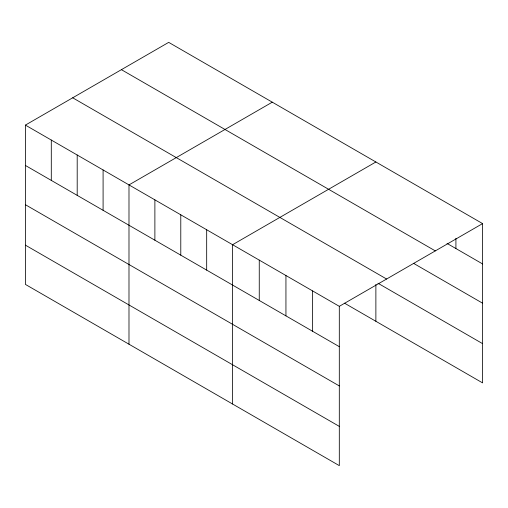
<?xml version="1.0" encoding="UTF-8"?>
<svg xmlns="http://www.w3.org/2000/svg" width="508" height="508" viewBox="0 0 508 508"><rect width="100%" height="100%" fill="white"/><g stroke="black" fill="none" stroke-linecap="round" stroke-linejoin="round"><path stroke-width="0.76" d="M25.4 125.101L339.306 306.33L339.306 465.633L25.4 284.404L25.4 125.101L168.694 42.367L482.6 223.596L482.6 382.899L344.526 303.187M272.282 102.172L128.988 184.906L128.988 344.208M375.876 161.982L232.575 244.71L232.575 404.012M339.306 306.33L482.6 223.596M447.027 243.415L482.6 263.95M121.406 69.666L435.312 250.901M413.499 263.309L482.6 303.206M72.688 97.796L386.594 279.025M377.927 283.216L482.6 343.649M25.4 165.456L339.306 346.685M25.4 204.705L339.306 385.94M25.4 245.148L339.306 426.377M455.917 238.265L455.917 248.545M375.876 284.385L375.876 321.285M312.623 290.925L312.623 331.28M285.94 275.52L285.94 315.874M259.258 260.115L259.258 300.469M206.68 229.762L206.68 270.116M180.785 214.808L180.785 255.162M154.883 199.854L154.883 240.214M103.092 169.951L103.092 210.306M77.197 155.004L77.197 195.358M51.295 140.049L51.295 180.404"/></g></svg>
